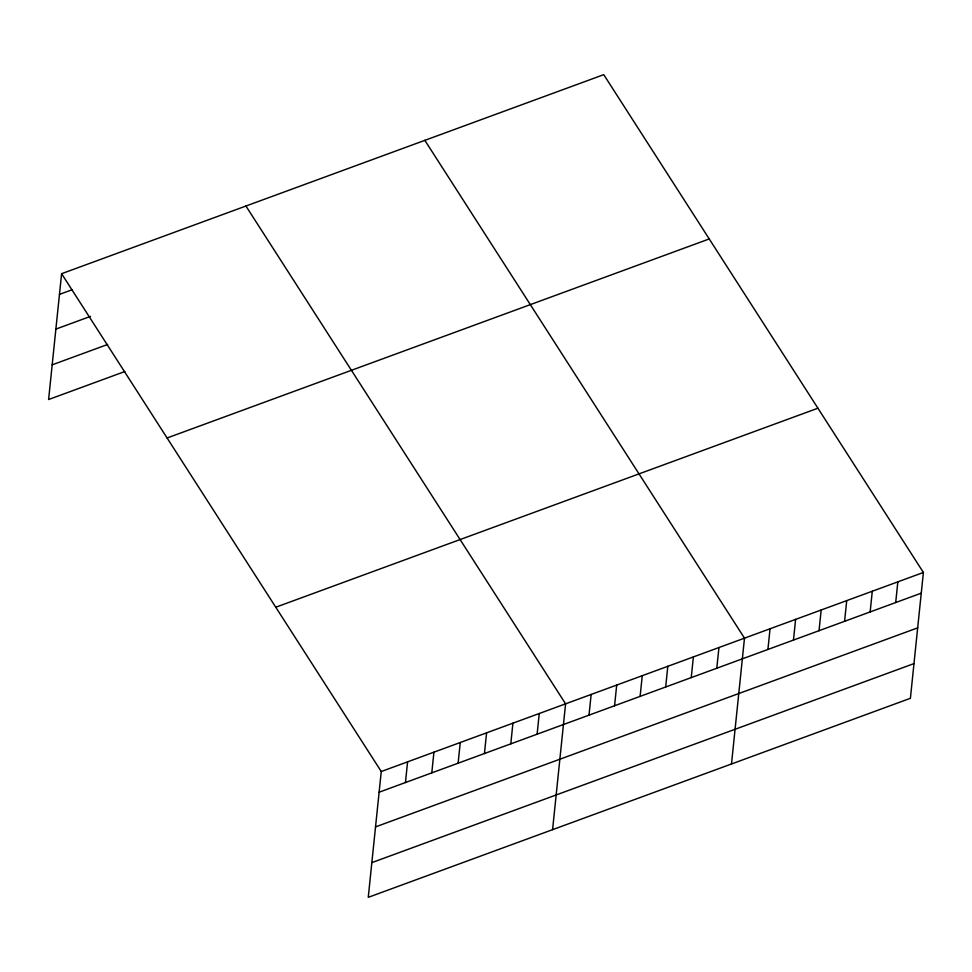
<?xml version="1.0" encoding="UTF-8"?>
<svg xmlns="http://www.w3.org/2000/svg" width="972" height="972" viewBox="0 0 972 972"><rect width="100%" height="100%" fill="white"/><g stroke="black" fill="none" stroke-linecap="round" stroke-linejoin="round"><path stroke-width="1.46" d="M61.601 273.703L381.255 771.513L368.254 897.338L910.399 698.297L923.4 572.472L603.746 74.662L61.601 273.703L48.6 399.528L124.829 371.535M405.446 782.533L407.584 761.841M431.787 772.874L433.925 752.182M458.116 763.202L460.254 742.511M484.445 753.531L486.583 732.839M510.786 743.872L512.924 723.18M537.115 734.2L539.253 713.509M552.582 829.663L565.582 703.837L245.928 206.028M589.008 715.149L591.146 694.458M614.559 705.769L616.698 685.078M640.123 696.377L642.261 675.686M665.674 686.997L667.813 666.306M691.238 677.618L693.376 656.926M716.801 668.238L718.94 647.546M731.491 763.98L744.491 638.154L424.837 140.345M767.916 649.466L770.055 628.775M793.468 640.086L795.606 619.395M819.032 630.694L821.17 610.003M844.583 621.315L846.721 600.623M870.147 611.935L872.285 591.243M895.698 602.555L897.836 581.864M59.462 294.395L71.94 289.814M55.878 329.095L90.53 316.374M52.184 364.828L107.625 344.477M167.087 437.983L709.232 238.942M275.769 607.233L817.914 408.204M381.255 771.513L923.4 572.472M379.116 792.204L921.262 593.163M375.532 826.893L917.677 627.863M371.839 862.638L913.984 663.597"/></g></svg>
